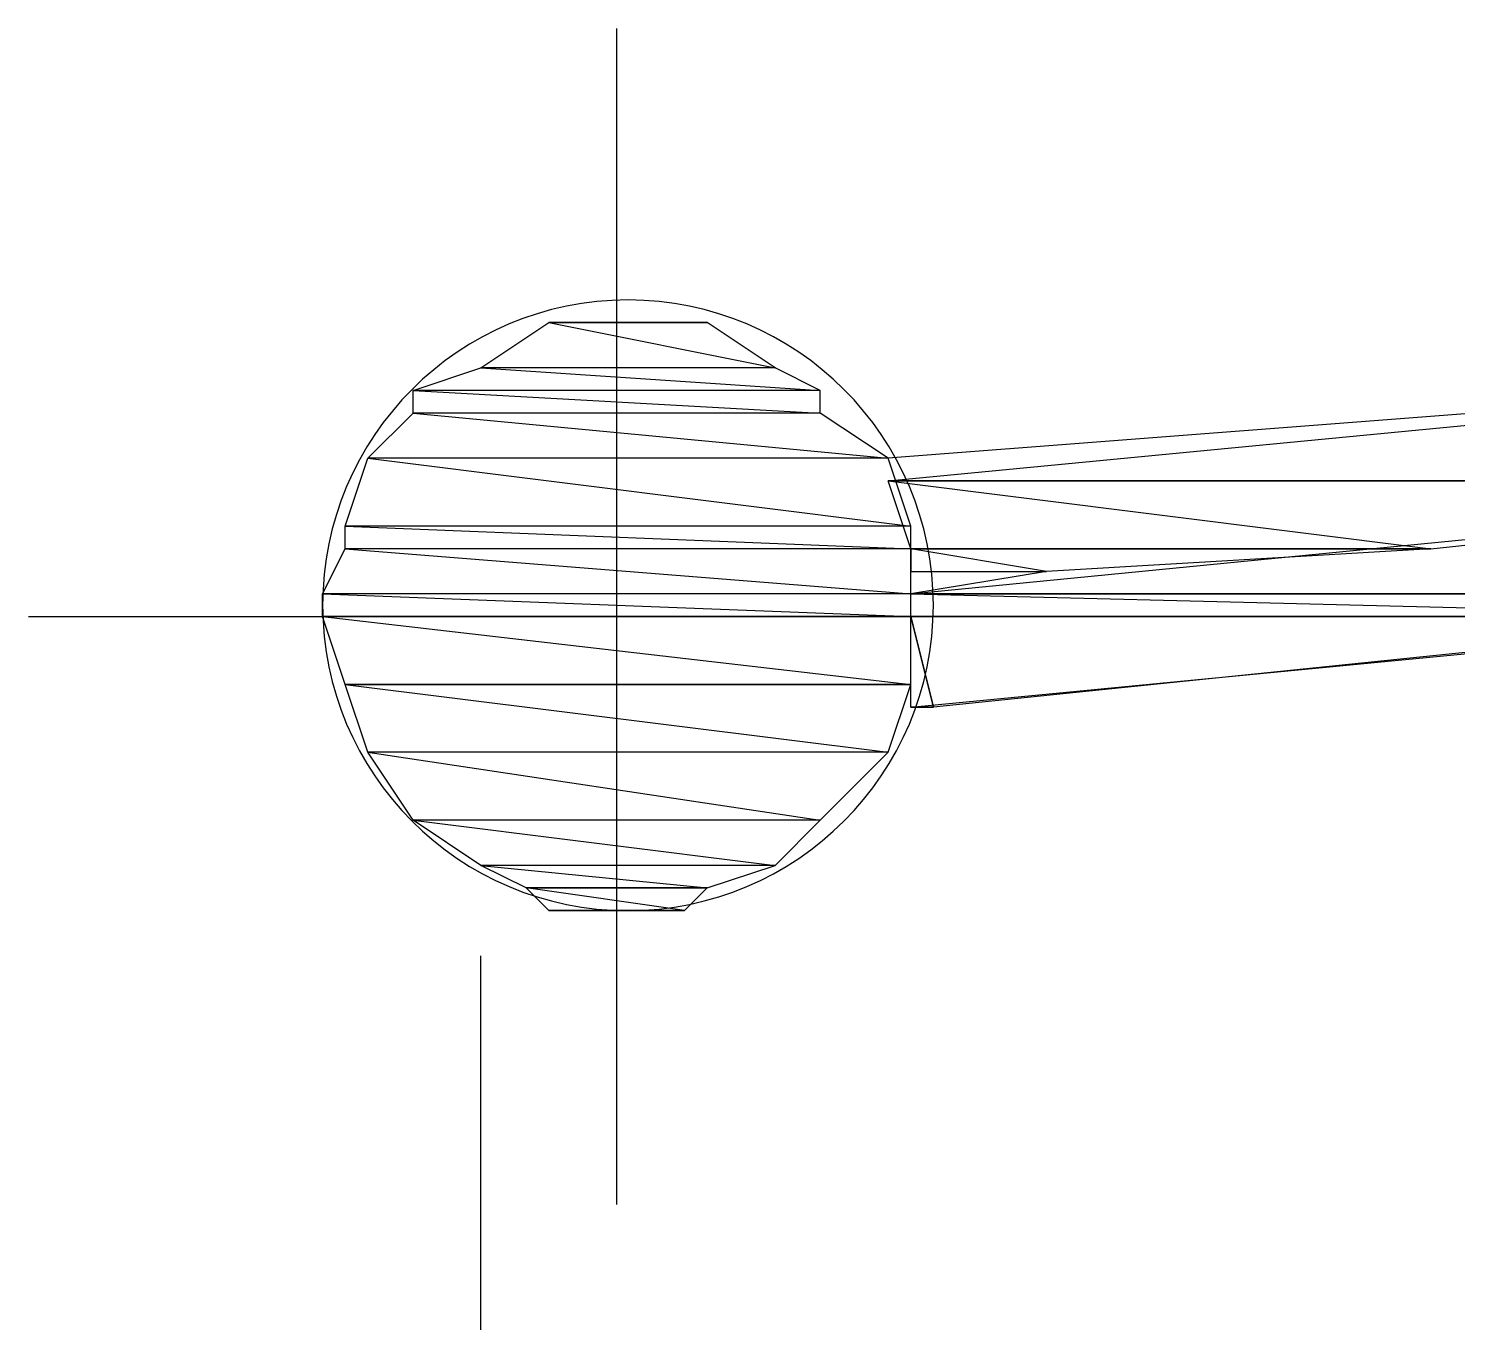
# Model space of a CAD drawing. Extents: x -3 to 1587, y 0 to 1122.
# Drawn here: x 1088.32 to 1098.43, y 222.04 to 231.2 of the extents above; entities that cross this region are included whole.
import ezdxf

# ---------------------------------------------------------------- set-up
doc = ezdxf.new("R2010")
doc.units = 0
doc.layers.add('Page_1', color=7, linetype='CONTINUOUS')

msp = doc.modelspace()

# ---------------------------------------------------------------- linework, layer by layer
at = {"layer": 'Page_1', "color": 7}
for points in [[(1092.48, 222.8767), (1092.48, 231.1967)], [(1102.72, 228.7967), (1094.4, 228.1567)], [(1094.56, 226.3967), (1102.88, 227.1967)], [(1088.32, 227.0367), (1096.64, 227.0367)], [(1091.52, 212.9567), (1091.52, 224.6367)]]:
    msp.add_lwpolyline(points, dxfattribs=at)
at = {"layer": 'Page_1', "color": 1}
for points in [[(1092, 229.1167), (1093.6, 228.7967), (1091.52, 228.7967)], [(1092.48, 229.1167), (1093.12, 229.1167), (1092, 229.1167)], [(1093.12, 229.1167), (1092, 229.1167), (1093.6, 228.7967)], [(1091.52, 228.7967), (1093.92, 228.6367), (1091.04, 228.6367)], [(1093.6, 228.7967), (1091.52, 228.7967), (1093.92, 228.6367)], [(1102.72, 228.7967), (1102.72, 227.9967), (1094.4, 227.9967)], [(1093.92, 228.6367), (1091.04, 228.6367), (1093.92, 228.4767)], [(1091.04, 228.6367), (1093.92, 228.4767), (1091.04, 228.4767)], [(1091.04, 228.4767), (1094.4, 228.1567), (1090.72, 228.1567)], [(1093.92, 228.4767), (1091.04, 228.4767), (1094.4, 228.1567)], [(1090.72, 228.1567), (1094.56, 227.6767), (1090.56, 227.6767)], [(1094.4, 228.1567), (1090.72, 228.1567), (1094.56, 227.6767)], [(1102.72, 227.9967), (1094.4, 227.9967)], [(1094.4, 227.9967), (1102.72, 227.9967), (1102.72, 227.9967)], [(1102.72, 227.9967), (1094.4, 227.9967), (1098.24, 227.5167)], [(1094.4, 227.9967), (1098.24, 227.5167), (1094.56, 227.5167)], [(1102.72, 227.9967), (1102.88, 227.1967), (1094.56, 227.1967)], [(1094.56, 227.6767), (1090.56, 227.6767), (1094.56, 227.5167)], [(1090.56, 227.6767), (1094.56, 227.5167), (1090.56, 227.5167)], [(1090.56, 227.5167), (1094.56, 227.1967), (1090.4, 227.1967)], [(1094.56, 227.5167), (1090.56, 227.5167), (1094.56, 227.1967)], [(1094.56, 227.5167), (1094.56, 227.3567), (1095.52, 227.3567)], [(1094.56, 227.5167), (1098.24, 227.5167), (1095.52, 227.3567)], [(1094.56, 227.3567), (1095.52, 227.3567), (1094.56, 227.1967)], [(1094.56, 227.1967), (1090.4, 227.1967), (1094.56, 227.0367)], [(1090.4, 227.1967), (1094.56, 227.0367), (1090.4, 227.0367)], [(1102.88, 227.1967), (1094.56, 227.1967)], [(1094.56, 227.1967), (1102.88, 227.1967), (1102.88, 227.1967)], [(1102.88, 227.1967), (1094.56, 227.1967), (1100.96, 227.0367)], [(1094.56, 227.1967), (1100.96, 227.0367), (1094.56, 227.0367)], [(1094.56, 227.0367), (1090.4, 227.0367), (1094.56, 226.5567)], [(1090.4, 227.0367), (1094.56, 226.5567), (1090.56, 226.5567)], [(1094.72, 226.3967), (1094.72, 226.3967), (1094.56, 226.3967), (1094.72, 226.3967), (1094.56, 226.3967), (1094.56, 227.0367)], [(1094.56, 227.0367), (1100.96, 227.0367), (1094.72, 226.3967)], [(1094.56, 226.5567), (1090.56, 226.5567)], [(1090.56, 226.5567), (1094.56, 226.5567), (1094.56, 226.5567)], [(1094.56, 226.5567), (1090.56, 226.5567), (1094.4, 226.0767)], [(1090.56, 226.5567), (1094.4, 226.0767), (1090.72, 226.0767)], [(1094.4, 226.0767), (1090.72, 226.0767), (1093.92, 225.5967)], [(1090.72, 226.0767), (1093.92, 225.5967), (1091.04, 225.5967)], [(1093.92, 225.5967), (1091.04, 225.5967), (1093.6, 225.2767)], [(1091.04, 225.5967), (1093.6, 225.2767), (1091.52, 225.2767)], [(1093.6, 225.2767), (1091.52, 225.2767), (1093.12, 225.1167)], [(1091.52, 225.2767), (1093.12, 225.1167), (1091.84, 225.1167)], [(1091.84, 225.1167), (1092, 224.9567), (1092.96, 224.9567)], [(1091.84, 225.1167), (1093.12, 225.1167), (1092.96, 224.9567)], [(1092, 224.9567), (1092.96, 224.9567), (1092.48, 224.9567)]]:
    msp.add_lwpolyline(points, close=True, dxfattribs=at)
at = {"layer": 'Page_1', "color": 7}
for points in [[(1092.56, 229.2767), (1091.367024, 229.2767), (1090.4, 228.309628), (1090.4, 227.1167)], [(1094.72, 227.1167), (1094.72, 228.309628), (1093.75296, 229.2767), (1092.56, 229.2767)], [(1090.4, 227.1167), (1090.4, 225.923772), (1091.367024, 224.9567), (1092.56, 224.9567)], [(1092.56, 224.9567), (1093.75296, 224.9567), (1094.72, 225.923772), (1094.72, 227.1167)]]:
    msp.add_open_spline(points, degree=3, dxfattribs=at)

doc.saveas('drawing.dxf')
